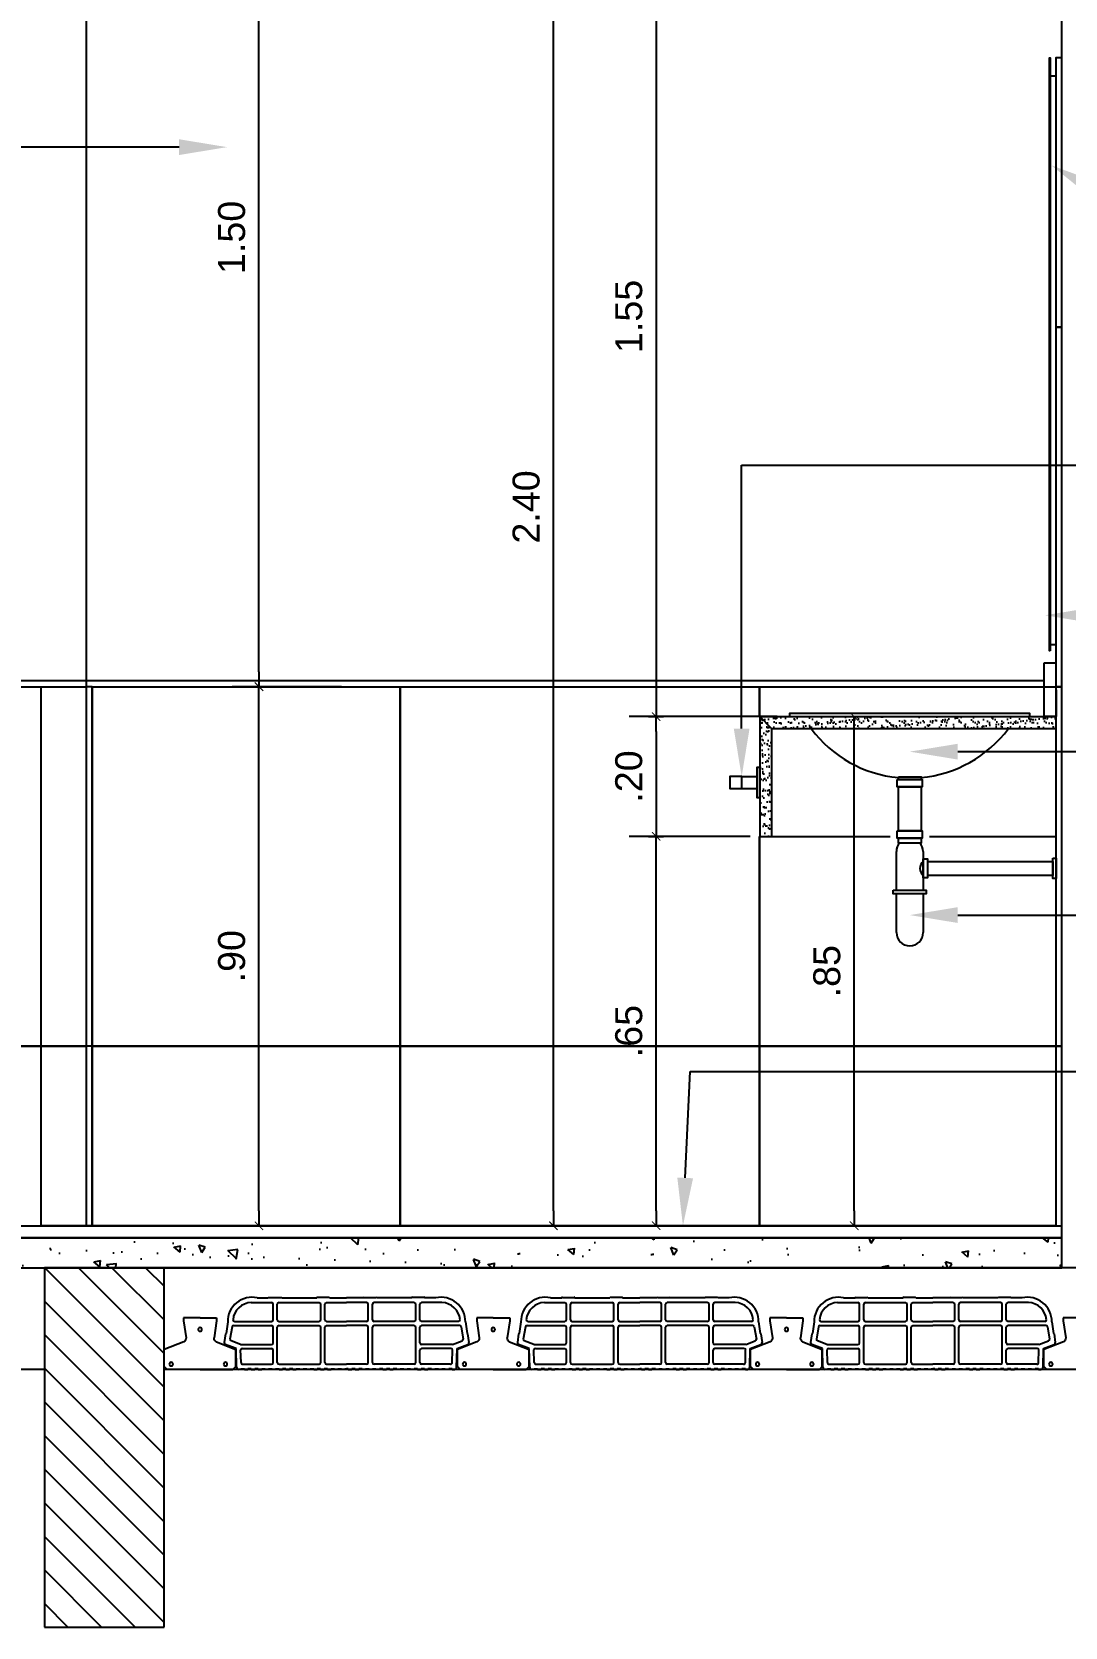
# Model space of a CAD drawing. Header units: metres. Extents: x 198 to 412, y -54 to 17.
# Drawn here: x 251.412 to 253.137, y -9.086 to -6.423 of the extents above; entities that cross this region are included whole.
import ezdxf
from ezdxf import colors
from ezdxf.entities.mleader import LeaderData, LeaderLine
from ezdxf.math import Vec2, Vec3

# ---------------------------------------------------------------- set-up
doc = ezdxf.new("R2010")
doc.units = ezdxf.units.M
doc.header["$LTSCALE"] = 10
for name, color, linetype in [('01', 1, 'Continuous'), ('02', 2, 'Continuous'), ('1_MUROS', 6, 'Continuous'), ('2', 2, 'Continuous'), ('25-TXT', 2, 'Continuous'), ('A- Hatch Hormigon', 255, 'Continuous'), ('A-MUROS', 6, 'Continuous'), ('A-TEXTOS', 2, 'Continuous'), ('CARP-DET', 8, 'Continuous'), ('Corte t', 2, 'Continuous'), ('HT-253', 253, 'Continuous'), ('Losa rap sapito', 251, 'Continuous'), ('piso', 1, 'Continuous'), ('TCOTA', 1, 'Continuous'), ('TM-REVEST', 252, 'Continuous')]:
    doc.layers.add(name, color=color, linetype=linetype)
doc.styles.add('ARIAL', font='arial.ttf')
doc.dimstyles.new('ST-COTA-25', dxfattribs={"dimscale": 0.25, "dimtxt": 0.18, "dimasz": 0.1, "dimexe": 0.18, "dimexo": 0.0625, "dimgap": 0.09, "dimtad": 1, "dimzin": 4, "dimdsep": 46, "dimtxsty": 'ARIAL', "dimblk1": 'COTA_N', "dimblk2": 'COTA_N', "dimsah": 1, "dimcen": 0.09, "dimclrd": 8, "dimclre": 8, "dimclrt": 1, "dimadec": 0, "dimazin": 0, "dimtfac": 1, "dimtix": 1, "dimtmove": 0, "dimatfit": 3, "dimldrblk": 'COTA_N', "dimfxl": 0.18, "dimtolj": 1, "dimtzin": 0, "dimarcsym": 0})

# ---------------------------------------------------------------- blocks, each defined once
blk = doc.blocks.new('VIGUETA NUEVA')
at = {"layer": '02'}
for p, q in [((852.3054, 1549.6661), (852.2767, 1549.6661)), ((852.2767, 1549.6661), (852.2767, 1549.6611)), ((852.2767, 1549.6611), (852.2809, 1549.6312)), ((852.3054, 1549.6661), (852.3342, 1549.6661)), ((852.3342, 1549.6611), (852.3299, 1549.6312)), ((852.3342, 1549.6661), (852.3342, 1549.6611)), ((852.2769, 1549.6243), (852.2429, 1549.6111)), ((852.3339, 1549.6243), (852.3679, 1549.6111)), ((852.2429, 1549.5811), (852.2429, 1549.6111)), ((852.3679, 1549.5811), (852.3679, 1549.6111)), ((852.2429, 1549.5811), (852.2479, 1549.5761)), ((852.3054, 1549.5761), (852.2479, 1549.5761)), ((852.3054, 1549.5761), (852.3629, 1549.5761)), ((852.3679, 1549.5811), (852.3629, 1549.5761))]:
    blk.add_line(p, q, dxfattribs=at)
for centre, start, end in [((852.2739, 1549.6307), 294.8533, 4.4381), ((852.3369, 1549.6307), 175.5619, 245.1467)]:
    blk.add_arc(centre, 0.00704, start, end, dxfattribs=at)
blk = doc.blocks.new('VIGUETA NUEVA1')
at = {"layer": 'piso'}
for centre in [(0, -0.02), (-0.0444, -0.0805), (0.0504, -0.0805)]:
    blk.add_circle(centre, 0.00324, dxfattribs=at)
at = {"layer": '1_MUROS'}
blk.add_blockref('VIGUETA NUEVA', (-852.3054, -1549.6661), dxfattribs=at)
blk = doc.blocks.new('Losa rap zapito')
at = {"layer": 'Losa rap sapito'}
for p, q in [((283.7711, -291.7719), (283.8051, -291.7719)), ((283.7813, -291.7641), (283.8003, -291.7641)), ((283.8012, -291.7632), (283.8205, -291.7632)), ((283.808, -291.8006), (283.808, -291.7747)), ((283.8147, -291.8006), (283.8147, -291.7747)), ((283.8176, -291.7719), (283.8844, -291.7719)), ((283.8215, -291.7641), (283.8806, -291.7641)), ((283.9008, -291.7632), (283.8815, -291.7632)), ((283.8873, -291.8006), (283.8873, -291.7747)), ((283.8941, -291.8006), (283.8941, -291.7747)), ((283.897, -291.7719), (283.9304, -291.7719)), ((283.9018, -291.7641), (283.9304, -291.7641)), ((283.959, -291.7641), (283.9304, -291.7641)), ((283.9638, -291.7719), (283.9304, -291.7719)), ((283.9599, -291.7632), (283.9792, -291.7632)), ((283.9667, -291.8006), (283.9667, -291.7747)), ((283.9734, -291.8006), (283.9734, -291.7747)), ((284.0431, -291.7719), (283.9763, -291.7719)), ((284.0393, -291.7641), (283.9802, -291.7641)), ((284.0595, -291.7632), (284.0402, -291.7632)), ((284.046, -291.8006), (284.046, -291.7747)), ((284.0527, -291.8006), (284.0527, -291.7747)), ((284.0896, -291.7719), (284.0556, -291.7719)), ((284.0795, -291.7641), (284.0605, -291.7641)), ((283.732, -291.8042), (283.7293, -291.8235)), ((283.7394, -291.8124), (283.7357, -291.8329)), ((283.7422, -291.8103), (283.8051, -291.8103)), ((283.7437, -291.8035), (283.8051, -291.8035)), ((283.7534, -291.8103), (283.8051, -291.8103)), ((283.808, -291.8391), (283.808, -291.8132)), ((283.8147, -291.8721), (283.8147, -291.8132)), ((283.8176, -291.8035), (283.8844, -291.8035)), ((283.8176, -291.8103), (283.8844, -291.8103)), ((283.8873, -291.8721), (283.8873, -291.8132)), ((283.8941, -291.8721), (283.8941, -291.8132)), ((283.897, -291.8035), (283.9304, -291.8035)), ((283.897, -291.8103), (283.9304, -291.8103)), ((283.9638, -291.8035), (283.9304, -291.8035)), ((283.9638, -291.8103), (283.9304, -291.8103)), ((283.9667, -291.8721), (283.9667, -291.8132)), ((283.9734, -291.8721), (283.9734, -291.8132)), ((284.0431, -291.8035), (283.9763, -291.8035)), ((284.0431, -291.8103), (283.9763, -291.8103)), ((284.046, -291.8721), (284.046, -291.8132)), ((284.0527, -291.8391), (284.0527, -291.8132)), ((284.117, -291.8035), (284.0556, -291.8035)), ((284.1186, -291.8103), (284.0556, -291.8103)), ((284.1073, -291.8103), (284.0556, -291.8103)), ((284.1214, -291.8124), (284.125, -291.8329)), ((284.1287, -291.8042), (284.1314, -291.8235)), ((283.7282, -291.8243), (283.7262, -291.8386)), ((283.7534, -291.842), (283.7376, -291.836)), ((284.1073, -291.842), (284.1232, -291.836)), ((284.1325, -291.8243), (284.1346, -291.8386)), ((283.7459, -291.8484), (283.728, -291.8417)), ((283.7466, -291.8799), (283.7459, -291.8484)), ((283.7534, -291.842), (283.8051, -291.842)), ((283.7542, -291.8721), (283.7536, -291.851)), ((283.7565, -291.8487), (283.8051, -291.8487)), ((283.808, -291.8721), (283.808, -291.8516)), ((284.0527, -291.8721), (284.0527, -291.8516)), ((284.1073, -291.842), (284.0556, -291.842)), ((284.1043, -291.8487), (284.0556, -291.8487)), ((284.1066, -291.8721), (284.1071, -291.851)), ((284.1141, -291.8799), (284.1149, -291.8484)), ((284.1149, -291.8484), (284.1327, -291.8417)), ((283.7541, -291.8836), (283.7504, -291.8836)), ((283.7541, -291.8836), (283.7516, -291.8836)), ((283.7541, -291.8836), (283.7516, -291.8836)), ((283.7541, -291.8836), (283.7541, -291.8827)), ((283.7541, -291.8827), (283.7598, -291.8827)), ((283.7571, -291.8749), (283.8051, -291.8749)), ((283.7598, -291.8836), (283.7598, -291.8827)), ((283.7598, -291.8836), (283.7656, -291.8836)), ((283.7714, -291.8827), (283.7656, -291.8827)), ((283.7656, -291.8836), (283.7656, -291.8827)), ((283.7714, -291.8836), (283.7714, -291.8827)), ((283.7714, -291.8836), (283.7772, -291.8836)), ((283.7772, -291.8836), (283.7772, -291.8827)), ((283.783, -291.8827), (283.7772, -291.8827)), ((283.783, -291.8836), (283.783, -291.8827)), ((283.783, -291.8836), (283.7887, -291.8836)), ((283.7887, -291.8836), (283.7887, -291.8827)), ((283.7887, -291.8827), (283.7945, -291.8827)), ((283.7945, -291.8836), (283.7945, -291.8827)), ((283.8003, -291.8836), (283.7945, -291.8836)), ((283.8003, -291.8827), (283.8061, -291.8827)), ((283.8003, -291.8836), (283.8003, -291.8827)), ((283.8061, -291.8836), (283.8061, -291.8827)), ((283.8119, -291.8836), (283.8061, -291.8836)), ((283.8119, -291.8827), (283.8176, -291.8827)), ((283.8119, -291.8836), (283.8119, -291.8827)), ((283.8119, -291.8827), (283.8176, -291.8827)), ((283.8176, -291.8749), (283.8844, -291.8749)), ((283.8176, -291.8836), (283.8176, -291.8827)), ((283.8176, -291.8836), (283.8234, -291.8836)), ((283.8292, -291.8827), (283.8234, -291.8827)), ((283.8234, -291.8836), (283.8234, -291.8827)), ((283.8292, -291.8836), (283.8292, -291.8827)), ((283.8292, -291.8836), (283.835, -291.8836)), ((283.835, -291.8836), (283.835, -291.8827)), ((283.8408, -291.8827), (283.835, -291.8827)), ((283.8408, -291.8836), (283.8408, -291.8827)), ((283.8408, -291.8836), (283.8465, -291.8836)), ((283.8465, -291.8836), (283.8465, -291.8827)), ((283.8465, -291.8827), (283.8523, -291.8827)), ((283.8523, -291.8836), (283.8523, -291.8827)), ((283.8581, -291.8836), (283.8523, -291.8836)), ((283.8581, -291.8827), (283.8639, -291.8827)), ((283.8581, -291.8836), (283.8581, -291.8827)), ((283.8639, -291.8836), (283.8639, -291.8827)), ((283.8697, -291.8836), (283.8639, -291.8836)), ((283.8697, -291.8827), (283.8755, -291.8827)), ((283.8697, -291.8836), (283.8697, -291.8827)), ((283.8697, -291.8827), (283.8755, -291.8827)), ((283.8755, -291.8836), (283.8755, -291.8827)), ((283.8755, -291.8836), (283.8812, -291.8836)), ((283.887, -291.8827), (283.8812, -291.8827)), ((283.8812, -291.8836), (283.8812, -291.8827)), ((283.887, -291.8836), (283.887, -291.8827)), ((283.887, -291.8836), (283.8928, -291.8836)), ((283.8928, -291.8836), (283.8928, -291.8827)), ((283.8986, -291.8827), (283.8928, -291.8827)), ((283.897, -291.8749), (283.9304, -291.8749)), ((283.8986, -291.8836), (283.8986, -291.8827)), ((283.8986, -291.8836), (283.9044, -291.8836)), ((283.9044, -291.8836), (283.9044, -291.8827)), ((283.9044, -291.8827), (283.9101, -291.8827)), ((283.9101, -291.8836), (283.9101, -291.8827)), ((283.9159, -291.8836), (283.9101, -291.8836)), ((283.9159, -291.8827), (283.9217, -291.8827)), ((283.9159, -291.8836), (283.9159, -291.8827)), ((283.9217, -291.8836), (283.9217, -291.8827)), ((283.9275, -291.8836), (283.9217, -291.8836)), ((283.9275, -291.8836), (283.9275, -291.8827)), ((283.9275, -291.8827), (283.9304, -291.8827)), ((283.9638, -291.8749), (283.9304, -291.8749)), ((283.9333, -291.8827), (283.9304, -291.8827)), ((283.9333, -291.8836), (283.9333, -291.8827)), ((283.9333, -291.8836), (283.939, -291.8836)), ((283.9448, -291.8827), (283.939, -291.8827)), ((283.939, -291.8836), (283.939, -291.8827)), ((283.9448, -291.8836), (283.9448, -291.8827)), ((283.9448, -291.8836), (283.9506, -291.8836)), ((283.9506, -291.8836), (283.9506, -291.8827)), ((283.9564, -291.8827), (283.9506, -291.8827)), ((283.9564, -291.8836), (283.9564, -291.8827)), ((283.9622, -291.8836), (283.9564, -291.8836)), ((283.9622, -291.8836), (283.9622, -291.8827)), ((283.9622, -291.8827), (283.9679, -291.8827)), ((283.9679, -291.8836), (283.9679, -291.8827)), ((283.9737, -291.8836), (283.9679, -291.8836)), ((283.9737, -291.8827), (283.9795, -291.8827)), ((283.9737, -291.8836), (283.9737, -291.8827)), ((284.0431, -291.8749), (283.9763, -291.8749)), ((283.9795, -291.8836), (283.9795, -291.8827)), ((283.9853, -291.8836), (283.9795, -291.8836)), ((283.9911, -291.8827), (283.9853, -291.8827)), ((283.9853, -291.8836), (283.9853, -291.8827)), ((283.9911, -291.8827), (283.9853, -291.8827)), ((283.9911, -291.8836), (283.9911, -291.8827)), ((283.9911, -291.8836), (283.9968, -291.8836)), ((284.0026, -291.8827), (283.9968, -291.8827)), ((283.9968, -291.8836), (283.9968, -291.8827)), ((284.0026, -291.8836), (284.0026, -291.8827)), ((284.0026, -291.8836), (284.0084, -291.8836)), ((284.0084, -291.8836), (284.0084, -291.8827)), ((284.0142, -291.8827), (284.0084, -291.8827)), ((284.0142, -291.8836), (284.0142, -291.8827)), ((284.02, -291.8836), (284.0142, -291.8836)), ((284.02, -291.8836), (284.02, -291.8827)), ((284.02, -291.8827), (284.0258, -291.8827)), ((284.0258, -291.8836), (284.0258, -291.8827)), ((284.0315, -291.8836), (284.0258, -291.8836)), ((284.0315, -291.8827), (284.0373, -291.8827)), ((284.0315, -291.8836), (284.0315, -291.8827)), ((284.0373, -291.8836), (284.0373, -291.8827)), ((284.0431, -291.8836), (284.0373, -291.8836)), ((284.0489, -291.8827), (284.0431, -291.8827)), ((284.0431, -291.8836), (284.0431, -291.8827)), ((284.0489, -291.8827), (284.0431, -291.8827)), ((284.0489, -291.8836), (284.0489, -291.8827)), ((284.0489, -291.8836), (284.0547, -291.8836)), ((284.0604, -291.8827), (284.0547, -291.8827)), ((284.0547, -291.8836), (284.0547, -291.8827)), ((284.1037, -291.8749), (284.0556, -291.8749)), ((284.0604, -291.8836), (284.0604, -291.8827)), ((284.0604, -291.8836), (284.0662, -291.8836)), ((284.0662, -291.8836), (284.0662, -291.8827)), ((284.072, -291.8827), (284.0662, -291.8827)), ((284.072, -291.8836), (284.072, -291.8827)), ((284.0778, -291.8836), (284.072, -291.8836)), ((284.0778, -291.8836), (284.0778, -291.8827)), ((284.0778, -291.8827), (284.0836, -291.8827)), ((284.0836, -291.8836), (284.0836, -291.8827)), ((284.0893, -291.8836), (284.0836, -291.8836)), ((284.0893, -291.8827), (284.0951, -291.8827)), ((284.0893, -291.8836), (284.0893, -291.8827)), ((284.0951, -291.8836), (284.0951, -291.8827)), ((284.1009, -291.8836), (284.0951, -291.8836)), ((284.1009, -291.8836), (284.1009, -291.8827)), ((284.1067, -291.8827), (284.1009, -291.8827)), ((284.1067, -291.8836), (284.1067, -291.8827)), ((284.1067, -291.8836), (284.1092, -291.8836)), ((284.1067, -291.8836), (284.1092, -291.8836)), ((284.1067, -291.8836), (284.1103, -291.8836))]:
    blk.add_line(p, q, dxfattribs=at)
for centre, radius, start, end in [((283.7724, -291.8035), 0.0404, 77.2971, 181.0135), ((283.7724, -291.8035), 0.0317, 92.259, 174.7894), ((283.8012, -291.7641), 0.000963, 90, 180), ((283.8051, -291.7747), 0.00289, 0, 90), ((283.8176, -291.7747), 0.00289, 90, 180), ((283.8205, -291.7641), 0.000963, 0, 90), ((283.8815, -291.7641), 0.000963, 90, 180), ((283.8844, -291.7747), 0.00289, 0, 90), ((283.897, -291.7747), 0.00289, 90, 180), ((283.9008, -291.7641), 0.000963, 0, 90), ((283.9599, -291.7641), 0.000963, 90, 180), ((283.9638, -291.7747), 0.00289, 0, 90), ((283.9763, -291.7747), 0.00289, 90, 180), ((283.9792, -291.7641), 0.000963, 0, 90), ((284.0402, -291.7641), 0.000963, 90, 180), ((284.0431, -291.7747), 0.00289, 0, 90), ((284.0556, -291.7747), 0.00289, 90, 180), ((284.0595, -291.7641), 0.000963, 0, 90), ((284.0883, -291.8035), 0.0404, 358.9865, 102.7029), ((284.0883, -291.8035), 0.0317, 5.2106, 87.741), ((283.7422, -291.8132), 0.00289, 90, 165.2593), ((283.7437, -291.8006), 0.00289, 180.2316, 270), ((283.8051, -291.8006), 0.00289, 270, 0), ((283.8051, -291.8132), 0.00289, 0, 90), ((283.8176, -291.8006), 0.00289, 180, 270), ((283.8176, -291.8132), 0.00289, 90, 180), ((283.8844, -291.8006), 0.00289, 270, 0), ((283.8844, -291.8132), 0.00289, 0, 90), ((283.897, -291.8006), 0.00289, 180, 270), ((283.897, -291.8132), 0.00289, 90, 180), ((283.9638, -291.8006), 0.00289, 270, 0), ((283.9638, -291.8132), 0.00289, 0, 90), ((283.9763, -291.8006), 0.00289, 180, 270), ((283.9763, -291.8132), 0.00289, 90, 180), ((284.0431, -291.8006), 0.00289, 270, 0), ((284.0431, -291.8132), 0.00289, 0, 90), ((284.0556, -291.8006), 0.00289, 180, 270), ((284.0556, -291.8132), 0.00289, 90, 180), ((284.117, -291.8006), 0.00289, 270, 359.7684), ((284.1186, -291.8132), 0.00289, 14.7407, 90), ((283.729, -291.839), 0.00289, 171.8699, 249.444), ((283.7292, -291.8244), 0.000963, 81.8699, 171.8699), ((283.7386, -291.8333), 0.00289, 171.8699, 249.444), ((283.8051, -291.8391), 0.00289, 270, 0), ((284.0556, -291.8391), 0.00289, 180, 270), ((284.1222, -291.8333), 0.00289, 290.556, 8.1301), ((284.1316, -291.8244), 0.000963, 8.1301, 98.1301), ((284.1317, -291.839), 0.00289, 290.556, 8.1301), ((283.7565, -291.8516), 0.00289, 90, 168.5947), ((283.8051, -291.8516), 0.00289, 0, 90), ((284.0556, -291.8516), 0.00289, 90, 180), ((284.1043, -291.8516), 0.00289, 11.4053, 90), ((283.7505, -291.8797), 0.0039, 182.4799, 268.1248), ((283.7571, -291.8721), 0.00289, 180, 271.41), ((283.8051, -291.8721), 0.00289, 270, 0), ((283.8176, -291.8721), 0.00289, 180, 270), ((283.8844, -291.8721), 0.00289, 270, 0), ((283.897, -291.8721), 0.00289, 180, 270), ((283.9638, -291.8721), 0.00289, 270, 0), ((283.9763, -291.8721), 0.00289, 180, 270), ((284.0431, -291.8721), 0.00289, 270, 0), ((284.0556, -291.8721), 0.00289, 180, 270), ((284.1037, -291.8721), 0.00289, 268.59, 0), ((284.1102, -291.8797), 0.0039, 271.8752, 357.5201)]:
    blk.add_arc(centre, radius, start, end, dxfattribs=at)
blk = doc.blocks.new('COTA_N')
for p, q in [((-1, 0), (0, 0)), ((0, 0.5), (0, -0.5))]:
    blk.add_line(p, q)
at = {"color": 3, "const_width": 0.065}
blk.add_lwpolyline([(0.14, 0.14), (0.28, 0.28), (0, 0), (-0.14, -0.14), (-0.28, -0.28)], dxfattribs=at)
blk = doc.blocks.new('*D318')
at = {"layer": 'Defpoints', "color": 0, "transparency": 16777216}
for p in [(252.4541, -7.7663), (252.6268, -7.7663), (252.6268, -8.4163)]:
    blk.add_point(p, dxfattribs=at)
at = {"layer": 'TCOTA', "color": 8, "lineweight": -2, "transparency": 16777216}
for p, q in [((252.6112, -7.7663), (252.4091, -7.7663)), ((252.4541, -8.3913), (252.4541, -7.7913)), ((252.6112, -8.4163), (252.4091, -8.4163))]:
    blk.add_line(p, q, dxfattribs=at)
at = {"layer": 'TCOTA', "color": 8, "lineweight": -2, "transparency": 16777216, "xscale": 0.025, "yscale": 0.025, "zscale": 0.025}
for p, rotation in [((252.4541, -7.7663), 90), ((252.4541, -8.4163), 270)]:
    blk.add_blockref('COTA_N', p, dxfattribs=dict(at, rotation=rotation))
at = {"layer": 'TCOTA', "color": 1, "transparency": 16777216, "insert": (252.4086, -8.0913), "char_height": 0.045, "attachment_point": 5, "rotation": 90, "style": 'ARIAL'}
blk.add_mtext('\\A1;.65', dxfattribs=at)
blk = doc.blocks.new('*D319')
at = {"layer": 'Defpoints', "color": 0, "transparency": 16777216}
for p in [(252.6268, -7.5663), (252.4541, -7.7663), (252.6268, -7.7663)]:
    blk.add_point(p, dxfattribs=at)
at = {"layer": 'TCOTA', "color": 8, "lineweight": -2, "transparency": 16777216}
for p, q in [((252.6112, -7.5663), (252.4091, -7.5663)), ((252.4541, -7.5913), (252.4541, -7.7413)), ((252.6112, -7.7663), (252.4091, -7.7663))]:
    blk.add_line(p, q, dxfattribs=at)
at = {"layer": 'TCOTA', "color": 8, "lineweight": -2, "transparency": 16777216, "xscale": 0.025, "yscale": 0.025, "zscale": 0.025}
for p, rotation in [((252.4541, -7.5663), 90), ((252.4541, -7.7663), 270)]:
    blk.add_blockref('COTA_N', p, dxfattribs=dict(at, rotation=rotation))
at = {"layer": 'TCOTA', "color": 1, "transparency": 16777216, "insert": (252.4086, -7.6663), "char_height": 0.045, "attachment_point": 5, "rotation": 90, "style": 'ARIAL'}
blk.add_mtext('\\A1;.20', dxfattribs=at)
blk = doc.blocks.new('*D241')
at = {"layer": 'Defpoints', "color": 0, "transparency": 16777216}
for p in [(252.6711, -6.0163), (252.4541, -7.5663), (252.6719, -7.5663)]:
    blk.add_point(p, dxfattribs=at)
at = {"layer": 'TCOTA', "color": 8, "lineweight": -2, "transparency": 16777216}
for p, q in [((252.6555, -6.0163), (252.4091, -6.0163)), ((252.4541, -6.0413), (252.4541, -7.5413)), ((252.6562, -7.5663), (252.4091, -7.5663))]:
    blk.add_line(p, q, dxfattribs=at)
at = {"layer": 'TCOTA', "color": 8, "lineweight": -2, "transparency": 16777216, "xscale": 0.025, "yscale": 0.025, "zscale": 0.025}
for p, rotation in [((252.4541, -6.0163), 90), ((252.4541, -7.5663), 270)]:
    blk.add_blockref('COTA_N', p, dxfattribs=dict(at, rotation=rotation))
at = {"layer": 'TCOTA', "color": 1, "transparency": 16777216, "insert": (252.4086, -6.8982), "char_height": 0.045, "attachment_point": 5, "rotation": 90, "style": 'ARIAL'}
blk.add_mtext('\\A1;1.55', dxfattribs=at)
blk = doc.blocks.new('*D320')
at = {"layer": 'Defpoints', "color": 0, "transparency": 16777216}
for p in [(252.2827, -6.0163), (252.2827, -6.0163), (252.2827, -8.4163)]:
    blk.add_point(p, dxfattribs=at)
at = {"layer": 'TCOTA', "color": 8, "lineweight": -2, "transparency": 16777216}
for p, q in [((252.2984, -6.0163), (252.3277, -6.0163)), ((252.2827, -8.3913), (252.2827, -6.0413)), ((252.2984, -8.4163), (252.3277, -8.4163))]:
    blk.add_line(p, q, dxfattribs=at)
at = {"layer": 'TCOTA', "color": 8, "lineweight": -2, "transparency": 16777216, "xscale": 0.025, "yscale": 0.025, "zscale": 0.025}
for p, rotation in [((252.2827, -6.0163), 90), ((252.2827, -8.4163), 270)]:
    blk.add_blockref('COTA_N', p, dxfattribs=dict(at, rotation=rotation))
at = {"layer": 'TCOTA', "color": 1, "transparency": 16777216, "insert": (252.2373, -7.2163), "char_height": 0.045, "attachment_point": 5, "rotation": 90, "style": 'ARIAL'}
blk.add_mtext('\\A1;2.40', dxfattribs=at)
blk = doc.blocks.new('*D298')
at = {"layer": 'Defpoints', "color": 0, "transparency": 16777216}
for p in [(252.6268, -7.5663), (252.7847, -7.5663), (252.6268, -8.4163)]:
    blk.add_point(p, dxfattribs=at)
at = {"layer": 'TCOTA', "color": 8, "lineweight": -2, "transparency": 16777216}
for p, q in [((252.6425, -7.5663), (252.8297, -7.5663)), ((252.7847, -8.3913), (252.7847, -7.5913)), ((252.6425, -8.4163), (252.8297, -8.4163))]:
    blk.add_line(p, q, dxfattribs=at)
at = {"layer": 'TCOTA', "color": 8, "lineweight": -2, "transparency": 16777216, "xscale": 0.025, "yscale": 0.025, "zscale": 0.025}
for p, rotation in [((252.7847, -7.5663), 90), ((252.7847, -8.4163), 270)]:
    blk.add_blockref('COTA_N', p, dxfattribs=dict(at, rotation=rotation))
at = {"layer": 'TCOTA', "color": 1, "transparency": 16777216, "insert": (252.7392, -7.9913), "char_height": 0.045, "attachment_point": 5, "rotation": 90, "style": 'ARIAL'}
blk.add_mtext('\\A1;.85', dxfattribs=at)
blk = doc.blocks.new('*D508')
at = {"layer": 'Defpoints', "color": 0, "transparency": 16777216}
for p in [(251.7912, -7.5163), (251.7912, -7.5163), (251.7912, -8.4163)]:
    blk.add_point(p, dxfattribs=at)
at = {"layer": 'TM-REVEST', "color": 8, "lineweight": -2, "transparency": 16777216}
for p, q in [((251.8068, -7.5163), (251.8362, -7.5163)), ((251.7912, -8.3913), (251.7912, -7.5413)), ((251.7756, -8.4163), (251.7462, -8.4163))]:
    blk.add_line(p, q, dxfattribs=at)
at = {"layer": 'TM-REVEST', "color": 8, "lineweight": -2, "transparency": 16777216, "xscale": 0.025, "yscale": 0.025, "zscale": 0.025}
for p, rotation in [((251.7912, -7.5163), 90), ((251.7912, -8.4163), 270)]:
    blk.add_blockref('COTA_N', p, dxfattribs=dict(at, rotation=rotation))
at = {"layer": 'TM-REVEST', "color": 1, "transparency": 16777216, "insert": (251.7457, -7.9663), "char_height": 0.045, "attachment_point": 5, "rotation": 90, "style": 'ARIAL'}
blk.add_mtext('\\A1;.90', dxfattribs=at)
blk = doc.blocks.new('*D509')
at = {"layer": 'Defpoints', "color": 0, "transparency": 16777216}
for p in [(251.7912, -6.0163), (251.9443, -6.0163), (251.9443, -7.5163)]:
    blk.add_point(p, dxfattribs=at)
at = {"layer": 'TM-REVEST', "color": 8, "lineweight": -2, "transparency": 16777216}
for p, q in [((251.9287, -6.0163), (251.7462, -6.0163)), ((251.7912, -7.4913), (251.7912, -6.0413)), ((251.9287, -7.5163), (251.7462, -7.5163))]:
    blk.add_line(p, q, dxfattribs=at)
at = {"layer": 'TM-REVEST', "color": 8, "lineweight": -2, "transparency": 16777216, "xscale": 0.025, "yscale": 0.025, "zscale": 0.025}
for p, rotation in [((251.7912, -6.0163), 90), ((251.7912, -7.5163), 270)]:
    blk.add_blockref('COTA_N', p, dxfattribs=dict(at, rotation=rotation))
at = {"layer": 'TM-REVEST', "color": 1, "transparency": 16777216, "insert": (251.7457, -6.7663), "char_height": 0.045, "attachment_point": 5, "rotation": 90, "style": 'ARIAL'}
blk.add_mtext('\\A1;1.50', dxfattribs=at)

msp = doc.modelspace()

# ---------------------------------------------------------------- hatches: boundary and pattern name
at = {"layer": 'A- Hatch Hormigon'}
h = msp.add_hatch(dxfattribs=at)
h.set_pattern_fill('ANSI31', color=256, scale=0.0125, angle=-90, style=0)
h.set_pattern_definition([(315, (-286.13939, -11778.466692), (0.02806330038, 0.02806330038), [])])
h.paths.add_polyline_path([(251.633, -8.4863), (251.433, -8.4863), (251.433, -9.0863), (251.633, -9.0863)])
h.paths.add_polyline_path([(256.8835, -8.4863), (256.6835, -8.4863), (256.6835, -9.0863), (256.8835, -9.0863)])
h.paths.add_polyline_path([(260.6337, -8.4863), (260.4337, -8.4863), (260.4337, -9.0863), (260.6337, -9.0863)])
h.paths.add_polyline_path([(251.633, -4.9163), (251.433, -4.9163), (251.433, -5.5163), (251.633, -5.5163)])
h.paths.add_polyline_path([(256.8835, -4.9163), (256.6835, -4.9163), (256.6835, -5.5163), (256.8835, -5.5163)])
h.paths.add_polyline_path([(260.6337, -4.9163), (260.4337, -4.9163), (260.4337, -5.5163), (260.6337, -5.5163)])
at = {"layer": 'CARP-DET'}
h = msp.add_hatch(dxfattribs=at)
h.set_pattern_fill('AR-SAND', color=8, scale=0.0003)
h.set_pattern_definition([(37.5, (-286.139388, -11778.466692), (-0.000480009389, 0.01468239712), [0, -0.0115824, 0, -0.012954, 0, -0.0123825]), (7.5, (-286.139388, -11778.466692), (0.013485698494, 0.021504753017), [0, -0.0062484, 0, -0.0104394, 0, -0.0040005]), (327.5, (-286.148761, -11778.466692), (0.023729771107, 4.311554e-05), [0, -0.00381, 0, -0.013716, 0, -0.017907]), (317.5, (-286.14876, -11778.466692), (0.022906693574, 0.006687879698), [0, -0.001905, 0, -0.0089916, 0, -0.010287])])
h.paths.add_polyline_path([(252.6469, -7.5863), (252.6269, -7.5663), (252.6269, -7.7663), (252.6469, -7.7663)])
h.paths.add_polyline_path([(252.7127, -7.5663), (252.6768, -7.5663), (252.6269, -7.5663), (252.6469, -7.5863), (252.7127, -7.5863)])
h.paths.add_polyline_path([(253.1215, -7.5663), (252.7127, -7.5663), (252.7127, -7.5863), (253.1215, -7.5863)])
at = {"layer": 'HT-253'}
h = msp.add_hatch(dxfattribs=at)
h.set_pattern_fill('AR-CONC', color=256, scale=0.0007, angle=90)
h.set_pattern_definition([(140, (-148.17805, 31.08388), (0.01115736, 0.127529268), [0.013335, -0.146685]), (85, (-148.17805, 31.08388), (-0.13373979, -0.024670395), [0.010668, -0.11734841]), (190.451445, (-148.17712, 31.0945), (-0.122582426, 0.102858873), [0.011333006, -0.12466317]), (136.1842, (-148.21361, 31.08388), (0.02942963, 0.18975533), [0.0200025, -0.2200275]), (186.63556, (-148.21116, 31.09969), (-0.17319829, 0.16618289), [0.01699952, -0.18699493]), (81.18415, (-148.2136, 31.08388), (-0.17319829, 0.16618289), [0.01600198, -0.17602181]), (111, (-148.20472, 31.10166), (0.07158564, 0.106130074), [0.013335, -0.146685]), (56, (-148.20472, 31.10166), (-0.128931576, 0.04326142), [0.010668, -0.117348]), (161.451445, (-148.19875, 31.1105), (-0.05734594, 0.149391493), [0.011333006, -0.124662956]), (127.5, (-148.17805, 31.083875), (-0.059188527, 0.0021620223), [0, -0.1159256, 0, -0.119126, 0, -0.1177925]), (97.5, (-148.17805, 31.083875), (-0.070126402, 0.046773764), [0, -0.0679196, 0, -0.1132586, 0, -0.0448945]), (57.5, (-148.17805, 31.044226), (0.004010121, 0.0949134166), [0, -0.04445, 0, -0.138684, 0, -0.184023]), (47.5, (-148.17805, 31.02645), (-0.017798544, 0.103690427), [0, -0.057785, 0, -0.0921004, 0, -0.130683])])
h.paths.add_polyline_path([(253.1315, -8.4363), (250.7127, -8.4363), (250.7127, -8.4863), (253.1315, -8.4863)])

# ---------------------------------------------------------------- linework, layer by layer
at = {"color": 2}
for p, q in [((250.7127, -8.4363), (253.1315, -8.4363)), ((250.7177, -8.4163), (253.1219, -8.4163))]:
    msp.add_line(p, q, dxfattribs=at)
at = {"color": 5}
for p, q in [((249.9681, -8.4863), (251.433, -8.4863)), ((251.633, -8.4863), (251.433, -8.4863)), ((251.433, -8.4863), (251.433, -9.0863)), ((251.633, -9.0863), (251.633, -8.4863)), ((256.6835, -8.4863), (251.633, -8.4863)), ((251.433, -8.6563), (249.9686, -8.6563)), ((256.6835, -8.6563), (251.633, -8.6563)), ((251.433, -9.0863), (251.633, -9.0863))]:
    msp.add_line(p, q, dxfattribs=at)
at = {"layer": '01'}
for p, q in [((252.5969, -7.6663), (252.6219, -7.6663)), ((252.5969, -7.6863), (252.6219, -7.6863))]:
    msp.add_line(p, q, dxfattribs=at)
at = {"layer": '01', "elevation": 0}
for points in [[(253.1116, -7.4563), (253.1106, -7.4563), (253.1106, -6.4663), (253.1116, -6.4663)], [(253.1215, -7.4463), (253.1116, -7.4463), (253.1116, -6.4963), (253.1215, -6.4963)]]:
    msp.add_lwpolyline(points, close=True, dxfattribs=at)
at = {"layer": '01'}
msp.add_lwpolyline([(252.6269, -7.7013), (252.6269, -7.6513), (252.6219, -7.6513), (252.6219, -7.7013), (252.6269, -7.7013)], dxfattribs=at)
at = {"layer": '02'}
for p, q in [((252.6269, -7.5663), (252.6269, -7.7663)), ((252.6469, -7.5863), (252.6269, -7.5663))]:
    msp.add_line(p, q, dxfattribs=at)
msp.add_lwpolyline([(251.5027, -6.0163), (251.5027, -8.4163)], dxfattribs=at)
msp.add_lwpolyline([(252.5969, -7.6663), (252.5769, -7.6663), (252.5769, -7.6863), (252.5969, -7.6863)], close=True, dxfattribs=at)
at = {"layer": '2'}
for p, q in [((253.1019, -7.5663), (253.1019, -7.4763)), ((253.1019, -7.4763), (253.1215, -7.4763)), ((253.1215, -7.4763), (253.1219, -7.5663)), ((252.6269, -7.5663), (253.1219, -7.5663)), ((252.6469, -7.5863), (253.1219, -7.5863)), ((253.1219, -7.5663), (253.1019, -7.5663)), ((252.6269, -7.7663), (252.6469, -7.7663))]:
    msp.add_line(p, q, dxfattribs=at)
at = {"layer": '25-TXT'}
for p, q in [((253.1019, -7.5163), (253.1019, -7.5063)), ((251.4268, -8.1163), (251.4268, -8.4163))]:
    msp.add_line(p, q, dxfattribs=at)
at = {"layer": 'A-MUROS', "color": 1}
msp.add_lwpolyline([(253.1315, -8.4863), (253.1315, -5.0863), (253.2769, -5.0863), (253.2769, -8.4863)], close=True, dxfattribs=at)
at = {"layer": 'Corte t'}
for p, q in [((252.6269, -7.5663), (252.6269, -7.7663)), ((252.6469, -7.5863), (252.6469, -7.7663))]:
    msp.add_line(p, q, dxfattribs=at)
at = {"layer": 'Corte t', "color": 1}
for p, q in [((252.6469, -7.7663), (252.8445, -7.7663)), ((252.9104, -7.7663), (253.1219, -7.7663))]:
    msp.add_line(p, q, dxfattribs=at)
at = {"layer": 'Corte t'}
for points in [[(252.6768, -7.5663), (253.0781, -7.5663), (253.0781, -7.5611), (252.6768, -7.5611)], [(252.8585, -7.667), (252.8964, -7.667), (252.8964, -7.6711), (252.8585, -7.6711)], [(252.8565, -7.6711), (252.8984, -7.6711), (252.8984, -7.6835), (252.8565, -7.6835)], [(252.8585, -7.6835), (252.8964, -7.6835), (252.8964, -7.7569), (252.8585, -7.7569)], [(252.8565, -7.7569), (252.8984, -7.7569), (252.8984, -7.7693), (252.8565, -7.7693)], [(252.8585, -7.7693), (252.8964, -7.7693), (252.8964, -7.7773), (252.8585, -7.7773)], [(253.1163, -7.8026), (253.1219, -7.8026), (253.1219, -7.8368), (253.1163, -7.8368)], [(252.8997, -7.8037), (252.9071, -7.8037), (252.9071, -7.8356), (252.8997, -7.8356)], [(252.85, -7.8561), (252.9049, -7.8561), (252.9049, -7.8623), (252.85, -7.8623)]]:
    msp.add_lwpolyline(points, close=True, dxfattribs=at)
for points in [[(252.8552, -7.8561), (252.8552, -7.7915)], [(252.8997, -7.7915), (252.8997, -7.8561)], [(252.9071, -7.8081), (253.1163, -7.8081), (253.1163, -7.8313), (252.9071, -7.8313)], [(252.8552, -7.9269), (252.8552, -7.8623)], [(252.8997, -7.8623), (252.8997, -7.9269)]]:
    msp.add_lwpolyline(points, dxfattribs=at)
for centre, radius, start, end in [((252.8774, -7.4634), 0.2055, 216.7054, 264.7043), ((252.8774, -7.4634), 0.2055, 275.2957, 323.2946), ((252.8774, -7.7915), 0.0222, 140.2638, 180), ((252.8774, -7.7915), 0.0222, 0, 39.7362), ((252.91, -7.8197), 0.0155, 131.7128, 228.2872), ((252.8774, -7.9269), 0.0222, 180, 0)]:
    msp.add_arc(centre, radius, start, end, dxfattribs=at)
at = {"layer": 'TM-REVEST'}
for p, q in [((253.1019, -7.5063), (250.7227, -7.5063)), ((251.4268, -7.5163), (251.5027, -7.5163)), ((251.5127, -7.5163), (251.5027, -7.5163))]:
    msp.add_line(p, q, dxfattribs=at)
for points in [[(253.1215, -6.9163), (253.1315, -6.9163), (253.1315, -6.4663), (253.1215, -6.4663)], [(253.1215, -7.5163), (253.1315, -7.5163), (253.1315, -6.9163), (253.1215, -6.9163)], [(253.1215, -6.9163), (253.1315, -6.9163), (253.1315, -6.9163), (253.1215, -6.9163)], [(253.1215, -8.1163), (253.1315, -8.1163), (253.1315, -7.5163), (253.1215, -7.5163)], [(253.1215, -8.4163), (253.1315, -8.4163), (253.1315, -8.1163), (253.1215, -8.1163)], [(253.1315, -8.4363), (250.7127, -8.4363), (250.7127, -8.4863), (253.1315, -8.4863)]]:
    msp.add_lwpolyline(points, close=True, dxfattribs=at)
for points in [[(250.8268, -7.6771), (250.8268, -7.5163), (251.4268, -7.5163), (251.4268, -8.1163), (251.3876, -8.1163)], [(251.5127, -8.1163), (251.5127, -7.5163), (252.0268, -7.5163), (252.0268, -8.1163), (251.4268, -8.1163)], [(251.5127, -7.5163), (251.5127, -8.4163)], [(252.0268, -8.1163), (252.0268, -7.5163), (252.6268, -7.5163), (252.6268, -7.5663)], [(252.6268, -7.5663), (252.6268, -7.5163), (253.1215, -7.5163), (253.1215, -8.1163), (252.6268, -8.1163)], [(252.6268, -7.7663), (252.6268, -8.1163), (252.0268, -8.1163)], [(252.6268, -8.1163), (252.6268, -7.7663)], [(251.3758, -8.1163), (251.5027, -8.1163), (251.5027, -8.4163), (251.5027, -8.4163)], [(251.5127, -8.4163), (251.5127, -8.1163), (252.0268, -8.1163), (252.0268, -8.4163), (251.4268, -8.4163)], [(252.0268, -8.4163), (252.0268, -8.1163), (252.6268, -8.1163), (252.6268, -8.4163), (252.0268, -8.4163)], [(252.6268, -8.4163), (252.6268, -8.1163), (253.1215, -8.1163), (253.1215, -8.4163), (252.6268, -8.4163)]]:
    msp.add_lwpolyline(points, dxfattribs=at)

# ---------------------------------------------------------------- block references
at = {"layer": 'A-MUROS'}
for p in [(-31.993, 283.2274), (-31.5036, 283.2274), (-31.0142, 283.2274)]:
    msp.add_blockref('Losa rap zapito', p, dxfattribs=at)
at = {"layer": 'Corte t', "xscale": -0.9559179682510148, "yscale": 0.9559179682510148, "zscale": 0.9559179682510148}
for p in [(251.6928, -8.5702), (252.1822, -8.5702), (252.6716, -8.5702), (253.1611, -8.5702)]:
    msp.add_blockref('VIGUETA NUEVA1', p, dxfattribs=at)

# ---------------------------------------------------------------- dimensions: what is measured, and where the dimension line sits
at = {"layer": 'TCOTA'}
for base, p1, p2, picture, middle in [((252.2827, -6.0163), (252.2827, -8.4163), (252.2827, -6.0163), '*D320', (252.2373, -7.2163)), ((252.4541, -7.7663), (252.6268, -7.5663), (252.6268, -7.7663), '*D319', (252.4086, -7.6663)), ((252.7847, -7.5663), (252.6268, -8.4163), (252.6268, -7.5663), '*D298', (252.7392, -7.9913)), ((252.4541, -7.7663), (252.6268, -8.4163), (252.6268, -7.7663), '*D318', (252.4086, -8.0913))]:
    dim = msp.add_linear_dim(base=base, p1=p1, p2=p2, angle=90, dimstyle='ST-COTA-25', dxfattribs=at)
    dim.commit()
    dim.dimension.update_dxf_attribs({"geometry": picture, "text_midpoint": middle})
dim = msp.add_linear_dim(base=(252.4541, -7.5663), p1=(252.6711, -6.0163), p2=(252.6719, -7.5663), angle=90, dimstyle='ST-COTA-25', dxfattribs=at)
dim.commit()
dim.dimension.update_dxf_attribs({"geometry": '*D241', "text_midpoint": (252.4541, -6.8982), "dimtype": 160})
at = {"layer": 'TM-REVEST'}
for base, p1, p2, picture, middle in [((251.7912, -6.0163), (251.9443, -7.5163), (251.9443, -6.0163), '*D509', (251.7457, -6.7663)), ((251.7912, -7.5163), (251.7912, -8.4163), (251.7912, -7.5163), '*D508', (251.7457, -7.9663))]:
    dim = msp.add_linear_dim(base=base, p1=p1, p2=p2, angle=90, dimstyle='ST-COTA-25', dxfattribs=at)
    dim.commit()
    dim.dimension.update_dxf_attribs({"geometry": picture, "text_midpoint": middle})

# ---------------------------------------------------------------- leaders
at = {"layer": 'A-TEXTOS'}
ml = msp.add_multileader_mtext('Standard', dxfattribs=at)
ml.set_content('12', color=256, style='ARIAL')
ml.set_leader_properties(color=1)
ml.build(insert=Vec2(0, 0))
ml.multileader.update_dxf_attribs({"has_text_frame": 1, "arrow_head_size": 0.08, "scale": 0.02})
ctx = ml.context
ctx.base_point, ctx.scale, ctx.char_height, ctx.arrow_head_size, ctx.landing_gap_size, ctx.plane_origin = Vec3(250.1681, -6.6156, 0), 0.02, 0.08, 0.08, 0.04, Vec3(253.0913, -6.6156, 0)
ctx.text_align_type = 2
notes = []
notes.append((ctx, [(0, (1, 1, 0), (250.5144, -6.6156, 0), (-1, 0), 0.16, [(0, [(251.7379, -6.6156, 0)], 0, [])])]))
ctx.mtext.insert, ctx.mtext.width, ctx.mtext.alignment, ctx.mtext.flow_direction = Vec3(250.3144, -6.5756, 0), 0.048722, 3, 5
ml = msp.add_multileader_mtext('Standard', dxfattribs=at)
ml.set_content('18', color=256, style='ARIAL')
ml.set_leader_properties(color=1)
ml.build(insert=Vec2(0, 0))
ml.multileader.update_dxf_attribs({"has_text_frame": 1, "arrow_head_size": 0.08, "scale": 0.02})
ctx = ml.context
ctx.base_point, ctx.scale, ctx.char_height, ctx.arrow_head_size, ctx.landing_gap_size, ctx.plane_origin = Vec3(253.6947, -6.7655), 0.02, 0.08, 0.08, 0.04, Vec3(252.4384, -6.7655)
notes.append((ctx, [(0, (1, 1, 0), (253.3248, -6.7655), (1, 0), 0.3699, [(0, [(253.1138, -6.646)], 0, [])])]))
ctx.mtext.insert, ctx.mtext.width, ctx.mtext.flow_direction = Vec3(253.7347, -6.7248), 0.029468, 5
ml = msp.add_multileader_mtext('Standard', dxfattribs=at)
ml.set_content('14', color=256, style='ARIAL')
ml.set_leader_properties(color=1)
ml.build(insert=Vec2(0, 0))
ml.multileader.update_dxf_attribs({"has_text_frame": 1, "arrow_head_size": 0.08, "scale": 0.02})
ctx = ml.context
ctx.base_point, ctx.scale, ctx.char_height, ctx.arrow_head_size, ctx.landing_gap_size, ctx.plane_origin = Vec3(253.7045, -7.1465), 0.02, 0.08, 0.08, 0.04, Vec3(252.4384, -7.1465)
notes.append((ctx, [(0, (1, 1, 0), (252.5964, -7.1465), (1, 0), 1.1081, [(0, [(252.5969, -7.6663)], 0, [])])]))
ctx.mtext.insert, ctx.mtext.width, ctx.mtext.flow_direction = Vec3(253.7445, -7.1065), 0.029468, 5
ml = msp.add_multileader_mtext('Standard', dxfattribs=at)
ml.set_content('20', color=256, style='ARIAL')
ml.set_leader_properties(color=1)
ml.build(insert=Vec2(0, 0))
ml.multileader.update_dxf_attribs({"has_text_frame": 1, "arrow_head_size": 0.08, "scale": 0.02})
ctx = ml.context
ctx.base_point, ctx.scale, ctx.char_height, ctx.arrow_head_size, ctx.landing_gap_size, ctx.plane_origin = Vec3(253.6983, -7.3971), 0.02, 0.08, 0.08, 0.04, Vec3(251.0948, -7.3971)
notes.append((ctx, [(0, (1, 1, 0), (253.5383, -7.3971), (1, 0), 0.16, [(0, [(253.1032, -7.3971)], 0, [])])]))
ctx.mtext.insert, ctx.mtext.flow_direction = Vec3(253.7383, -7.3564), 5
ml = msp.add_multileader_mtext('Standard', dxfattribs=at)
ml.set_content('19', color=256, style='ARIAL')
ml.set_leader_properties(color=1)
ml.build(insert=Vec2(0, 0))
ml.multileader.update_dxf_attribs({"has_text_frame": 1, "arrow_head_size": 0.08, "scale": 0.02})
ctx = ml.context
ctx.base_point, ctx.scale, ctx.char_height, ctx.arrow_head_size, ctx.landing_gap_size, ctx.plane_origin = Vec3(253.7198, -7.6248), 0.02, 0.08, 0.08, 0.04, Vec3(251.1164, -7.6248)
notes.append((ctx, [(0, (1, 1, 0), (253.4402, -7.6248), (1, 0), 0.2796, [(0, [(252.8774, -7.6248)], 0, [])])]))
ctx.mtext.insert, ctx.mtext.flow_direction = Vec3(253.7598, -7.5841), 5
ml = msp.add_multileader_mtext('Standard', dxfattribs=at)
ml.set_content('21', color=256, style='ARIAL')
ml.set_leader_properties(color=1)
ml.build(insert=Vec2(0, 0))
ml.multileader.update_dxf_attribs({"has_text_frame": 1, "arrow_head_size": 0.08, "scale": 0.02})
ctx = ml.context
ctx.base_point, ctx.scale, ctx.char_height, ctx.arrow_head_size, ctx.landing_gap_size, ctx.plane_origin = Vec3(253.7198, -7.8976), 0.02, 0.08, 0.08, 0.04, Vec3(251.1164, -7.8976)
notes.append((ctx, [(0, (1, 1, 0), (253.4402, -7.8976), (1, 0), 0.2796, [(0, [(252.8774, -7.8976)], 0, [])])]))
ctx.mtext.insert, ctx.mtext.flow_direction = Vec3(253.7598, -7.8576), 5
ml = msp.add_multileader_mtext('Standard', dxfattribs=at)
ml.set_content('10', color=256, style='ARIAL')
ml.set_leader_properties(color=1)
ml.build(insert=Vec2(0, 0))
ml.multileader.update_dxf_attribs({"has_text_frame": 1, "dogleg_length": 41.7645, "arrow_head_size": 0.08, "scale": 0.02})
ctx = ml.context
ctx.base_point, ctx.scale, ctx.char_height, ctx.arrow_head_size, ctx.landing_gap_size, ctx.plane_origin = Vec3(253.7581, -8.1589, 0), 0.02, 0.08, 0.08, 0.04, Vec3(251.7558, -8.1389, 0)
notes.append((ctx, [(0, (1, 1, 0), (252.5109, -8.1589, 0), (1, 0), 1.2473, [(0, [(252.4988, -8.4163, 0)], 0, [])])]))
ctx.mtext.insert, ctx.mtext.flow_direction = Vec3(253.7981, -8.1182, 0), 5
for ctx, leaders in notes:
    for number, flags, end, landing, length, lines in leaders:
        leader = LeaderData()
        leader.index, (leader.has_last_leader_line, leader.has_dogleg_vector, leader.attachment_direction) = number, flags
        leader.last_leader_point, leader.dogleg_vector, leader.dogleg_length = Vec3(end), Vec3(landing), length
        for number, points, colour, breaks in lines:
            line = LeaderLine()
            line.index, line.vertices, line.color, line.breaks = number, Vec3.list(points), colors.encode_raw_color(colour), breaks
            leader.lines.append(line)
        ctx.leaders.append(leader)

doc.saveas('drawing.dxf')
